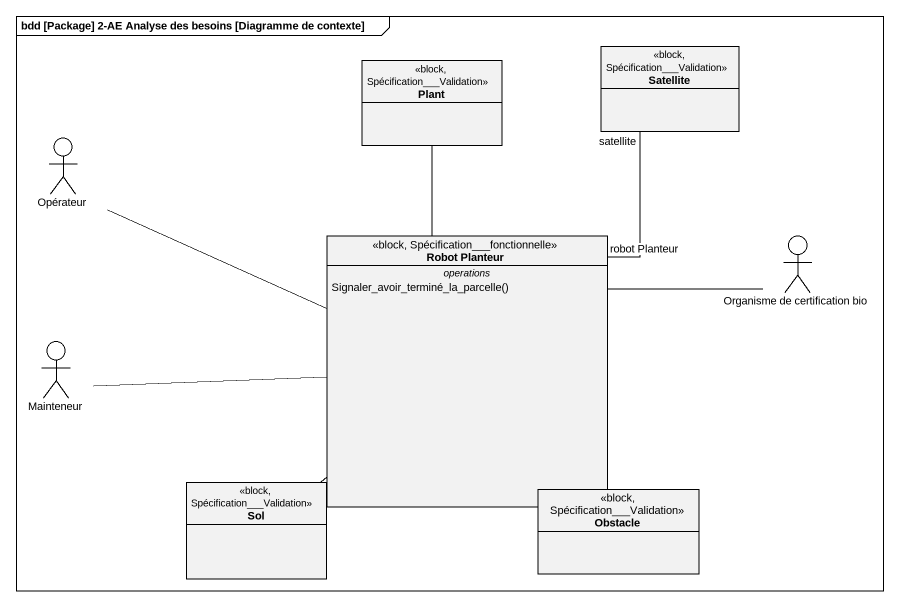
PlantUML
@startuml
mainframe bdd [Package] 2-AE Analyse des besoins [Diagramme de contexte]
allowmixing
hide circle
hide empty members
class Plant <<block, Spécification___Validation>>
class Satellite <<block, Spécification___Validation>>
actor Opérateur
class "Robot Planteur" as Robot_Planteur <<block, Spécification___fonctionnelle>> {
  -- operations --
  Signaler_avoir_terminé_la_parcelle()
}
actor "Organisme de certification bio" as Organisme_de_certification
actor Mainteneur
class Sol <<block, Spécification___Validation>>
class Obstacle <<block, Spécification___Validation>>
Satellite "satellite" -- "robot Planteur" Robot_Planteur
Opérateur -right- Robot_Planteur
Robot_Planteur -up- Plant
Robot_Planteur -- Sol
Organisme_de_certification -left- Robot_Planteur
Mainteneur -right- Robot_Planteur
Obstacle -up- Robot_Planteur
@enduml
